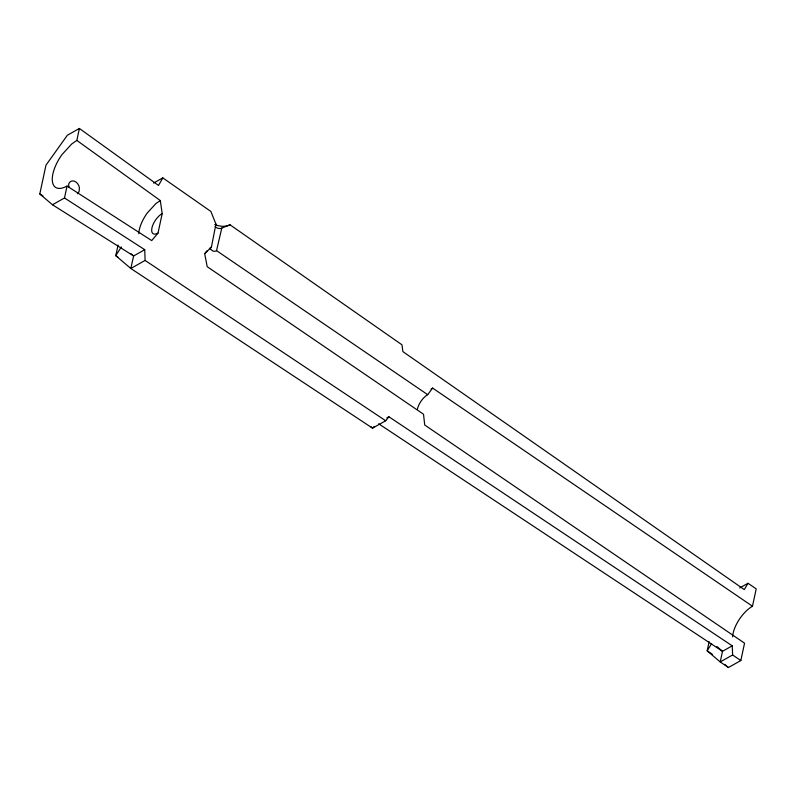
<?xml version="1.0" encoding="UTF-8"?>
<svg xmlns="http://www.w3.org/2000/svg" width="796" height="796" viewBox="0 0 796 796"><rect width="100%" height="100%" fill="white"/><g stroke="black" fill="none" stroke-linecap="round" stroke-linejoin="round"><path stroke-width="1.19" d="M709.127 641.685L707.166 650.82L720.221 661.944L728.42 667.536L740.827 660.551L744.558 643.178L424.726 425.014L423.512 414.228L207.209 266.69L204.691 253.775L211.408 247.138L215.925 224.084L210.88 211.447L162.802 177.886L153.608 183.05M740.827 660.551L732.628 654.959L732.24 645.835L388.896 416.766L385.692 420.756L145.101 260.431L144.743 249.695L133.629 255.954L52.456 204.751L39.8 193.965L45.969 165.17L67.362 135.24L79.391 128.464L158.513 185.458L162.802 177.886M52.456 204.751L64.496 197.975L67.053 186.035A29.173 13.114 -55.7 0 1 52.456 181.866A29.173 13.114 -55.7 0 1 61.919 154.683L71.73 143.967L76.834 140.414L79.391 128.464M118.057 245.059L115.778 255.665L130.813 268.471L372.538 428.149L385.692 420.756M67.053 186.035L151.708 240.581L158.006 233.129L162.195 213.577L160.294 200.532L76.834 140.414M732.599 636.83A23.611 10.617 -55.7 0 1 752.479 606.244L756.2 588.861L748.001 583.269L739.723 587.926M210.661 249.427L213.219 251.178A3.512 2.388 6.3 0 0 216.532 250.641L221.795 228.084L229.994 224.78L401.97 344.807L402.866 351.593L744.29 589.597L748.001 583.269M711.624 643.616L707.166 650.82L712.291 654.312M121.31 246.959L115.778 255.665L117.848 257.038M78.227 193.12L79.212 191.03L79.391 187.687A6.905 5.164 65.3 0 0 72.834 180.911A7.045 5.273 65.3 0 0 68.675 184.204A7.045 4.169 53.3 0 0 69.103 187.199M417.432 409.054A12.497 5.622 -55.7 0 1 427.701 394.677L432.636 388.09L752.479 606.244M374.229 426.467L372.538 428.149L370.697 426.576M160.294 200.532L155.817 203.657L147.2 213.059A25.611 11.512 -55.7 0 0 138.743 233.706M209.378 248.551L211.408 247.138M145.101 260.431L130.813 268.471L133.629 255.954L130.922 253.655M386.846 417.92L388.896 416.766M732.24 645.835L722.499 651.317L720.221 661.944L732.628 654.959M39.8 193.965L42.914 195.945M64.496 197.975L144.743 249.695M378.647 423.79L722.499 651.317L716.917 646.551M216.532 250.641L427.701 394.677M724.688 664.362L728.42 667.536M78.376 193.189A7.045 4.169 53.3 0 1 77.411 193.707M229.994 224.78A12.985 7.87 12.9 0 1 214.84 224.502M158.006 233.129A12.497 5.622 -55.7 0 1 151.927 227.954A12.497 5.622 -55.7 0 1 162.195 213.577M221.795 228.084A3.98 2.388 12.1 0 1 215.139 226.343M215.348 224.522A3.98 2.388 12.1 0 1 215.925 224.084M431.004 389.095A23.611 10.617 -55.7 0 1 432.636 388.09M205.01 253.257A12.497 5.622 -55.7 0 1 207.04 250.75M210.602 249.397A3.512 2.388 6.3 0 1 211.348 247.108"/></g></svg>
